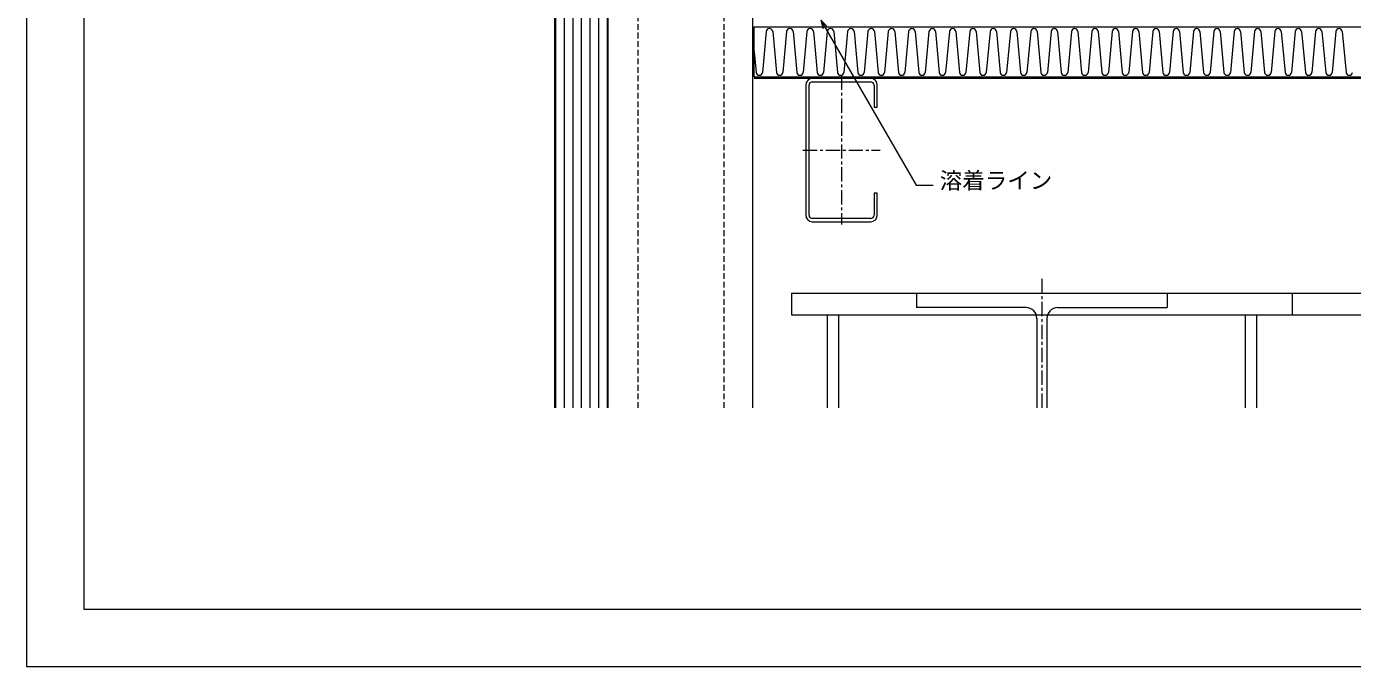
# Model space of a CAD drawing. Units: millimetres, scale not verified. Extents: x -840 to 840, y -594 to 594.
# Drawn here: x -840 to 87, y -594 to -147 of the extents above; entities that cross this region are included whole.
import ezdxf
from ezdxf.enums import TextEntityAlignment as Align

# ---------------------------------------------------------------- set-up
doc = ezdxf.new("R2010")
doc.units = ezdxf.units.MM
doc.header["$LTSCALE"] = 2
doc.linetypes.add('CHAIN1', pattern=[8, 5, -1, 1, -1])
doc.linetypes.add('DASHED2', pattern=[3, 2, -1])
for name, color, linetype, lineweight in [('0-0_鋼材(C型・H鋼ｅｔｃ)', 7, 'Continuous', 9), ('0-1_中心線', 2, 'CHAIN1', 9), ('0-2_躯体', 7, 'Continuous', 9), ('0-3_断熱材', 4, 'Continuous', 9), ('0-4_輪郭線', 2, 'Continuous', 9), ('0-5_図面枠', 7, 'Continuous', 9), ('0-6_文字', 5, 'Continuous', 9), ('1-0_寸法線', 7, 'Continuous', 9)]:
    doc.layers.add(name, color=color, linetype=linetype, lineweight=lineweight)
doc.styles.add('ＭＳ ゴシック', font='')
doc.styles.get('ＭＳ ゴシック').set_extended_font_data('MS Gothic')

msp = doc.modelspace()

# ---------------------------------------------------------------- linework, layer by layer
at = {"layer": '0-0_鋼材(C型・H鋼ｅｔｃ)', "linetype": 'DASHED2'}
for p, q in [((-412.515, -413.454), (-412.515, 295.546)), ((-352.515, -413.454), (-352.515, 295.546))]:
    msp.add_line(p, q, dxfattribs=at)
at = {"layer": '0-0_鋼材(C型・H鋼ｅｔｃ)'}
for p, q in [((-332.515, -413.454), (-332.515, 36.646)), ((-250.115, -183.454), (-290.915, -183.454)), ((-295.515, -188.054), (-295.515, -278.854)), ((-293.215, -278.854), (-293.215, -188.054)), ((-290.915, -185.754), (-250.115, -185.754)), ((-250.115, -281.154), (-290.915, -281.154)), ((-290.915, -283.454), (-250.115, -283.454))]:
    msp.add_line(p, q, dxfattribs=at)
for points in [[(-247.815, -188.054), (-247.815, -203.454), (-245.515, -203.454), (-245.515, -188.054)], [(-245.515, -278.854), (-245.515, -263.454), (-247.815, -263.454), (-247.815, -278.854)]]:
    msp.add_lwpolyline(points, dxfattribs=at)
for centre, radius, start, end in [((-290.915, -188.054), 4.6, 90, 180), ((-250.115, -188.054), 4.6, 0, 90), ((-290.915, -188.054), 2.3, 90, 180), ((-250.115, -188.054), 2.3, 0, 90), ((-290.915, -278.854), 4.6, 180, 270), ((-290.915, -278.854), 2.3, 180, 270), ((-250.115, -278.854), 4.6, 270, 0), ((-250.115, -278.854), 2.3, 270, 0)]:
    msp.add_arc(centre, radius, start, end, dxfattribs=at)
at = {"layer": '0-1_中心線'}
for p, q in [((-270.515, -181.454), (-270.515, -285.454)), ((-297.515, -233.454), (-243.515, -233.454)), ((-130.515, -323.454), (-130.515, -413.454))]:
    msp.add_line(p, q, dxfattribs=at)
at = {"layer": '0-2_躯体'}
for p, q in [((-470.765, -413.454), (-470.765, 295.546)), ((-433.515, -413.454), (-433.515, 295.546)), ((529.485, -183.454), (-331.515, -183.454)), ((-305.515, -333.454), (-305.515, -348.454)), ((-305.515, -333.454), (44.485, -333.454)), ((-218.015, -333.454), (-218.015, -343.454)), ((-43.015, -333.454), (-43.015, -343.454)), ((44.485, -333.454), (529.485, -333.454)), ((-305.515, -348.454), (44.485, -348.454)), ((-280.515, -348.454), (-280.515, -413.454)), ((-272.515, -348.454), (-272.515, -413.454)), ((-141.515, -343.454), (-218.015, -343.454)), ((-134.015, -350.954), (-134.015, -413.454)), ((-127.015, -350.954), (-127.015, -413.454)), ((-119.515, -343.454), (-43.015, -343.454)), ((11.485, -348.454), (11.485, -413.454)), ((19.485, -348.454), (19.485, -413.454))]:
    msp.add_line(p, q, dxfattribs=at)
at = {"layer": '0-2_躯体', "color": 4}
for p, q in [((-470.14, -413.454), (-470.14, 295.546)), ((-464.14, -413.454), (-464.14, 295.546)), ((-458.14, -413.454), (-458.14, 295.546)), ((-452.14, -413.454), (-452.14, 295.546)), ((-446.14, -413.454), (-446.14, 295.546)), ((-440.14, -413.454), (-440.14, 295.546)), ((-434.14, -413.454), (-434.14, 295.546))]:
    msp.add_line(p, q, dxfattribs=at)
at = {"layer": '0-2_躯体'}
msp.add_lwpolyline([(44.485, -333.454), (44.485, -348.454), (529.485, -348.454)], dxfattribs=at)
for centre, start, end in [((-141.515, -350.954), 0, 90), ((-119.515, -350.954), 90, 180)]:
    msp.add_arc(centre, 7.5, start, end, dxfattribs=at)
at = {"layer": '0-3_断熱材'}
for p, q in [((-323.107, -150.72), (-325.708, -179.189)), ((-318.6, -150.72), (-316, -179.189)), ((-308.892, -150.72), (-311.493, -179.189)), ((-304.386, -150.72), (-301.785, -179.189)), ((-294.678, -150.72), (-297.278, -179.189)), ((-290.171, -150.72), (-287.57, -179.189)), ((-280.463, -150.72), (-283.063, -179.189)), ((-275.956, -150.72), (-273.356, -179.189)), ((-266.248, -150.72), (-268.849, -179.189)), ((-261.741, -150.72), (-259.141, -179.189)), ((-252.034, -150.72), (-254.634, -179.189)), ((-247.527, -150.72), (-244.926, -179.189)), ((-237.819, -150.72), (-240.419, -179.189)), ((-233.312, -150.72), (-230.711, -179.189)), ((-223.604, -150.72), (-226.205, -179.189)), ((-219.097, -150.72), (-216.497, -179.189)), ((-209.389, -150.72), (-211.99, -179.189)), ((-204.882, -150.72), (-202.282, -179.189)), ((-195.175, -150.72), (-197.775, -179.189)), ((-190.668, -150.72), (-188.067, -179.189)), ((-180.96, -150.72), (-183.56, -179.189)), ((-176.453, -150.72), (-173.852, -179.189)), ((-166.745, -150.72), (-169.346, -179.189)), ((-162.238, -150.72), (-159.638, -179.189)), ((-152.53, -150.72), (-155.131, -179.189)), ((-148.024, -150.72), (-145.423, -179.189)), ((-138.316, -150.72), (-140.916, -179.189)), ((-133.809, -150.72), (-131.208, -179.189)), ((-124.101, -150.72), (-126.701, -179.189)), ((-119.594, -150.72), (-116.994, -179.189)), ((-109.886, -150.72), (-112.487, -179.189)), ((-105.379, -150.72), (-102.779, -179.189)), ((-95.671, -150.72), (-98.272, -179.189)), ((-91.165, -150.72), (-88.564, -179.189)), ((-81.457, -150.72), (-84.057, -179.189)), ((-76.95, -150.72), (-74.349, -179.189)), ((-67.242, -150.72), (-69.842, -179.189)), ((-62.735, -150.72), (-60.135, -179.189)), ((-53.027, -150.72), (-55.628, -179.189)), ((-48.52, -150.72), (-45.92, -179.189)), ((-38.813, -150.72), (-41.413, -179.189)), ((-34.306, -150.72), (-31.705, -179.189)), ((-24.598, -150.72), (-27.198, -179.189)), ((-20.091, -150.72), (-17.49, -179.189)), ((-10.383, -150.72), (-12.984, -179.189)), ((-5.876, -150.72), (-3.276, -179.189)), ((3.832, -150.72), (1.231, -179.189)), ((8.339, -150.72), (10.939, -179.189)), ((18.046, -150.72), (15.446, -179.189)), ((22.553, -150.72), (25.154, -179.189)), ((32.261, -150.72), (29.661, -179.189)), ((36.768, -150.72), (39.369, -179.189)), ((46.476, -150.72), (43.875, -179.189)), ((50.983, -150.72), (53.583, -179.189)), ((60.691, -150.72), (58.09, -179.189)), ((65.198, -150.72), (67.798, -179.189)), ((74.905, -150.72), (72.305, -179.189)), ((79.412, -150.72), (82.013, -179.189)), ((-331.515, -164.954), (-330.215, -179.189))]:
    msp.add_line(p, q, dxfattribs=at)
at = {"layer": '0-3_断熱材', "color": 7}
msp.add_lwpolyline([(529.485, -182.454), (-331.515, -182.454), (-331.515, -147.454), (529.485, -147.454)], dxfattribs=at)
at = {"layer": '0-3_断熱材'}
for centre, start, end in [((-320.854, -150.931), 5.35135, 174.64865), ((-306.639, -150.931), 5.35135, 174.64865), ((-292.424, -150.931), 5.35135, 174.64865), ((-278.21, -150.931), 5.35135, 174.64865), ((-263.995, -150.931), 5.35135, 174.64865), ((-249.78, -150.931), 5.35135, 174.64865), ((-235.565, -150.931), 5.35135, 174.64865), ((-221.351, -150.931), 5.35135, 174.64865), ((-207.136, -150.931), 5.35135, 174.64865), ((-192.921, -150.931), 5.35135, 174.64865), ((-178.706, -150.931), 5.35135, 174.64865), ((-164.492, -150.931), 5.35135, 174.64865), ((-150.277, -150.931), 5.35135, 174.64865), ((-136.062, -150.931), 5.35135, 174.64865), ((-121.847, -150.931), 5.35135, 174.64865), ((-107.633, -150.931), 5.35135, 174.64865), ((-93.418, -150.931), 5.35135, 174.64865), ((-79.203, -150.931), 5.35135, 174.64865), ((-64.989, -150.931), 5.35135, 174.64865), ((-50.774, -150.931), 5.35135, 174.64865), ((-36.559, -150.931), 5.35135, 174.64865), ((-22.344, -150.931), 5.35135, 174.64865), ((-8.13, -150.931), 5.35135, 174.64865), ((6.085, -150.931), 5.35135, 174.64865), ((20.3, -150.931), 5.35135, 174.64865), ((34.515, -150.931), 5.35135, 174.64865), ((48.729, -150.931), 5.35135, 174.64865), ((62.944, -150.931), 5.35135, 174.64865), ((77.159, -150.931), 5.35135, 174.64865), ((-327.961, -178.978), 185.35135, 354.64865), ((-313.746, -178.978), 185.35135, 354.64865), ((-299.532, -178.978), 185.35135, 354.64865), ((-285.317, -178.978), 185.35135, 354.64865), ((-271.102, -178.978), 185.35135, 354.64865), ((-256.887, -178.978), 185.35135, 354.64865), ((-242.673, -178.978), 185.35135, 354.64865), ((-228.458, -178.978), 185.35135, 354.64865), ((-214.243, -178.978), 185.35135, 354.64865), ((-200.029, -178.978), 185.35135, 354.64865), ((-185.814, -178.978), 185.35135, 354.64865), ((-171.599, -178.978), 185.35135, 354.64865), ((-157.384, -178.978), 185.35135, 354.64865), ((-143.17, -178.978), 185.35135, 354.64865), ((-128.955, -178.978), 185.35135, 354.64865), ((-114.74, -178.978), 185.35135, 354.64865), ((-100.525, -178.978), 185.35135, 354.64865), ((-86.311, -178.978), 185.35135, 354.64865), ((-72.096, -178.978), 185.35135, 354.64865), ((-57.881, -178.978), 185.35135, 354.64865), ((-43.666, -178.978), 185.35135, 354.64865), ((-29.452, -178.978), 185.35135, 354.64865), ((-15.237, -178.978), 185.35135, 354.64865), ((-1.022, -178.978), 185.35135, 354.64865), ((13.192, -178.978), 185.35135, 354.64865), ((27.407, -178.978), 185.35135, 354.64865), ((41.622, -178.978), 185.35135, 354.64865), ((55.837, -178.978), 185.35135, 354.64865), ((70.051, -178.978), 185.35135, 354.64865), ((84.266, -178.978), 185.35135, 354.64865)]:
    msp.add_arc(centre, 2.263, start, end, dxfattribs=at)
at = {"layer": '0-4_輪郭線'}
msp.add_lwpolyline([(800, 554), (-800, 554), (-800, -554), (800, -554)], close=True, dxfattribs=at)
at = {"layer": '0-5_図面枠'}
msp.add_lwpolyline([(840, -594), (840, 594), (-840, 594), (-840, -594)], close=True, dxfattribs=at)
at = {"layer": '1-0_寸法線'}
for points in [[(-284.925, -142.743), (-218.451, -257.881), (-206.451, -257.881)], [(-280.683, -146.986), (-284.925, -142.743), (-283.372, -148.539)]]:
    msp.add_lwpolyline(points, dxfattribs=at)

# ---------------------------------------------------------------- texts
at = {"layer": '0-6_文字', "color": 7, "style": 'ＭＳ ゴシック'}
msp.add_text('溶着ライン', height=11.54, dxfattribs=at).set_placement((-201.91, -263.94), align=Align.BOTTOM_LEFT)

doc.saveas('drawing.dxf')
